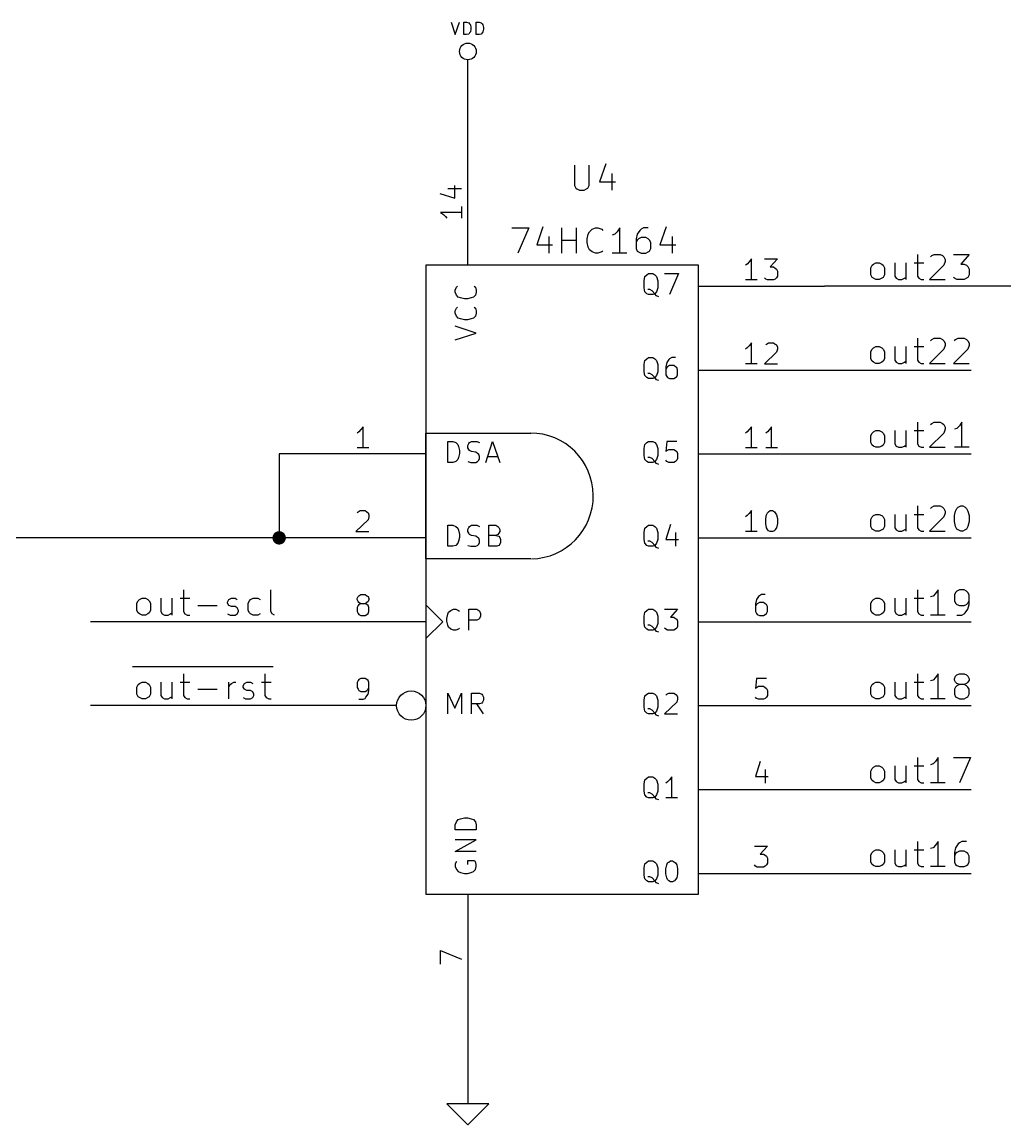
# Model space of a CAD drawing. Extents: x 4000 to 326700, y 4000 to 230000.
# Drawn here: x 212870 to 236305, y 144000 to 170300 of the extents above; entities that cross this region are included whole.
import ezdxf

# ---------------------------------------------------------------- set-up
doc = ezdxf.new("R2010")
doc.units = 0
for name, color, linetype in [('BLACK', 1, 'CONTINUOUS'), ('CYAN', 4, 'CONTINUOUS'), ('GREEN', 3, 'CONTINUOUS'), ('RED', 5, 'CONTINUOUS')]:
    doc.layers.add(name, color=color, linetype=linetype)

msp = doc.modelspace()

# ---------------------------------------------------------------- linework, layer by layer
at = {"layer": 'BLACK'}
for p, q in [((234220, 164760), (234220, 164240)), ((234530, 164700), (234560, 164730)), ((234560, 164730), (234620, 164760)), ((234620, 164760), (234760, 164760)), ((234760, 164760), (234820, 164730)), ((234820, 164730), (234850, 164700)), ((234850, 164700), (234880, 164640)), ((234880, 164640), (234880, 164590)), ((235080, 164760), (235450, 164760)), ((235450, 164760), (235250, 164530)), ((233110, 164440), (233140, 164500)), ((233110, 164270), (233110, 164440)), ((233140, 164500), (233170, 164530)), ((233170, 164530), (233230, 164560)), ((233230, 164560), (233310, 164560)), ((233310, 164560), (233370, 164530)), ((233370, 164530), (233400, 164500)), ((233400, 164500), (233430, 164440)), ((233430, 164440), (233430, 164270)), ((233680, 164560), (233680, 164240)), ((233940, 164560), (233940, 164160)), ((234140, 164560), (234370, 164560)), ((234850, 164500), (234510, 164160)), ((234880, 164590), (234850, 164500)), ((235250, 164530), (235330, 164530)), ((235330, 164530), (235390, 164500)), ((235390, 164500), (235420, 164470)), ((235420, 164470), (235450, 164410)), ((235450, 164410), (235450, 164270)), ((233140, 164210), (233110, 164270)), ((233170, 164190), (233140, 164210)), ((233230, 164160), (233170, 164190)), ((233310, 164160), (233230, 164160)), ((233370, 164190), (233310, 164160)), ((233400, 164210), (233370, 164190)), ((233430, 164270), (233400, 164210)), ((233680, 164240), (233710, 164190)), ((233710, 164190), (233770, 164160)), ((233770, 164160), (233850, 164160)), ((233850, 164160), (233910, 164190)), ((233910, 164190), (233940, 164210)), ((234220, 164240), (234250, 164190)), ((234250, 164190), (234310, 164160)), ((234310, 164160), (234370, 164160)), ((234510, 164160), (234880, 164160)), ((235100, 164190), (235080, 164210)), ((235160, 164160), (235100, 164190)), ((235330, 164160), (235160, 164160)), ((235390, 164190), (235330, 164160)), ((235420, 164210), (235390, 164190)), ((235450, 164270), (235420, 164210)), ((233170, 162530), (233230, 162560)), ((233230, 162560), (233310, 162560)), ((233310, 162560), (233370, 162530)), ((233680, 162560), (233680, 162240)), ((233940, 162560), (233940, 162160)), ((234140, 162560), (234370, 162560)), ((234220, 162760), (234220, 162240)), ((234530, 162700), (234560, 162730)), ((234560, 162730), (234620, 162760)), ((234620, 162760), (234760, 162760)), ((234760, 162760), (234820, 162730)), ((234820, 162730), (234850, 162700)), ((234850, 162700), (234880, 162640)), ((234880, 162590), (234850, 162500)), ((234880, 162640), (234880, 162590)), ((235100, 162700), (235130, 162730)), ((235130, 162730), (235190, 162760)), ((235190, 162760), (235330, 162760)), ((235330, 162760), (235390, 162730)), ((235390, 162730), (235420, 162700)), ((235420, 162700), (235450, 162640)), ((235450, 162590), (235420, 162500)), ((235450, 162640), (235450, 162590)), ((233110, 162440), (233140, 162500)), ((233110, 162270), (233110, 162440)), ((233140, 162500), (233170, 162530)), ((233370, 162530), (233400, 162500)), ((233400, 162500), (233430, 162440)), ((233430, 162440), (233430, 162270)), ((234850, 162500), (234510, 162160)), ((235420, 162500), (235080, 162160)), ((233140, 162210), (233110, 162270)), ((233170, 162190), (233140, 162210)), ((233230, 162160), (233170, 162190)), ((233310, 162160), (233230, 162160)), ((233370, 162190), (233310, 162160)), ((233400, 162210), (233370, 162190)), ((233430, 162270), (233400, 162210)), ((233680, 162240), (233710, 162190)), ((233710, 162190), (233770, 162160)), ((233770, 162160), (233850, 162160)), ((233850, 162160), (233910, 162190)), ((233910, 162190), (233940, 162210)), ((234220, 162240), (234250, 162190)), ((234250, 162190), (234310, 162160)), ((234310, 162160), (234370, 162160)), ((234510, 162160), (234880, 162160)), ((235080, 162160), (235450, 162160)), ((234220, 160760), (234220, 160240)), ((234530, 160700), (234560, 160730)), ((234560, 160730), (234620, 160760)), ((234620, 160760), (234760, 160760)), ((234760, 160760), (234820, 160730)), ((234820, 160730), (234850, 160700)), ((234850, 160700), (234880, 160640)), ((235280, 160760), (235220, 160670)), ((235280, 160160), (235280, 160760)), ((233110, 160440), (233140, 160500)), ((233110, 160270), (233110, 160440)), ((233140, 160500), (233170, 160530)), ((233170, 160530), (233230, 160560)), ((233230, 160560), (233310, 160560)), ((233310, 160560), (233370, 160530)), ((233370, 160530), (233400, 160500)), ((233400, 160500), (233430, 160440)), ((233430, 160440), (233430, 160270)), ((233680, 160560), (233680, 160240)), ((233940, 160560), (233940, 160160)), ((234140, 160560), (234370, 160560)), ((234850, 160500), (234510, 160160)), ((234880, 160590), (234850, 160500)), ((234880, 160640), (234880, 160590)), ((235160, 160610), (235100, 160590)), ((235220, 160670), (235160, 160610)), ((233140, 160210), (233110, 160270)), ((233170, 160190), (233140, 160210)), ((233230, 160160), (233170, 160190)), ((233370, 160190), (233310, 160160)), ((233400, 160210), (233370, 160190)), ((233430, 160270), (233400, 160210)), ((233680, 160240), (233710, 160190)), ((233710, 160190), (233770, 160160)), ((233850, 160160), (233910, 160190)), ((233910, 160190), (233940, 160210)), ((234220, 160240), (234250, 160190)), ((234250, 160190), (234310, 160160)), ((233310, 160160), (233230, 160160)), ((233770, 160160), (233850, 160160)), ((234310, 160160), (234370, 160160)), ((234510, 160160), (234880, 160160)), ((235450, 160160), (235100, 160160)), ((234220, 158760), (234220, 158240)), ((234530, 158700), (234560, 158730)), ((234560, 158730), (234620, 158760)), ((234620, 158760), (234760, 158760)), ((234760, 158760), (234820, 158730)), ((234820, 158730), (234850, 158700)), ((234850, 158700), (234880, 158640)), ((234880, 158590), (234850, 158500)), ((234880, 158640), (234880, 158590)), ((235100, 158530), (235130, 158640)), ((235130, 158640), (235160, 158700)), ((235160, 158700), (235190, 158730)), ((235190, 158730), (235250, 158760)), ((235250, 158760), (235300, 158760)), ((235300, 158760), (235360, 158730)), ((235360, 158730), (235390, 158700)), ((235390, 158700), (235420, 158640)), ((235420, 158640), (235450, 158530)), ((233110, 158440), (233140, 158500)), ((233110, 158270), (233110, 158440)), ((233140, 158500), (233170, 158530)), ((233170, 158530), (233230, 158560)), ((233230, 158560), (233310, 158560)), ((233310, 158560), (233370, 158530)), ((233370, 158530), (233400, 158500)), ((233400, 158500), (233430, 158440)), ((233430, 158440), (233430, 158270)), ((233680, 158560), (233680, 158240)), ((233940, 158560), (233940, 158160)), ((234140, 158560), (234370, 158560)), ((234850, 158500), (234510, 158160)), ((235100, 158390), (235100, 158530)), ((235130, 158270), (235100, 158390)), ((235450, 158390), (235420, 158270)), ((235450, 158530), (235450, 158390)), ((233140, 158210), (233110, 158270)), ((233170, 158190), (233140, 158210)), ((233230, 158160), (233170, 158190)), ((233310, 158160), (233230, 158160)), ((233370, 158190), (233310, 158160)), ((233400, 158210), (233370, 158190)), ((233430, 158270), (233400, 158210)), ((233680, 158240), (233710, 158190)), ((233710, 158190), (233770, 158160)), ((233770, 158160), (233850, 158160)), ((233850, 158160), (233910, 158190)), ((233910, 158190), (233940, 158210)), ((234220, 158240), (234250, 158190)), ((234250, 158190), (234310, 158160)), ((234310, 158160), (234370, 158160)), ((234510, 158160), (234880, 158160)), ((235160, 158210), (235130, 158270)), ((235190, 158190), (235160, 158210)), ((235250, 158160), (235190, 158190)), ((235300, 158160), (235250, 158160)), ((235360, 158190), (235300, 158160)), ((235390, 158210), (235360, 158190)), ((235420, 158270), (235390, 158210)), ((216720, 156760), (216720, 156240)), ((218800, 156240), (218800, 156760)), ((234220, 156760), (234220, 156240)), ((234710, 156760), (234650, 156670)), ((234710, 156160), (234710, 156760)), ((235220, 156760), (235160, 156730)), ((235330, 156760), (235220, 156760)), ((235390, 156730), (235330, 156760)), ((215610, 156440), (215640, 156500)), ((215640, 156500), (215670, 156530)), ((215670, 156530), (215730, 156560)), ((215730, 156560), (215810, 156560)), ((215810, 156560), (215870, 156530)), ((215870, 156530), (215900, 156500)), ((215900, 156500), (215930, 156440)), ((216180, 156560), (216180, 156240)), ((216440, 156560), (216440, 156160)), ((216640, 156560), (216870, 156560)), ((217770, 156470), (217800, 156530)), ((217800, 156530), (217860, 156560)), ((217860, 156560), (217950, 156560)), ((217950, 156560), (218000, 156530)), ((218260, 156440), (218290, 156500)), ((218290, 156500), (218320, 156530)), ((218320, 156530), (218380, 156560)), ((218380, 156560), (218490, 156560)), ((218490, 156560), (218550, 156530)), ((233110, 156440), (233140, 156500)), ((233140, 156500), (233170, 156530)), ((233170, 156530), (233230, 156560)), ((233230, 156560), (233310, 156560)), ((233310, 156560), (233370, 156530)), ((233370, 156530), (233400, 156500)), ((233400, 156500), (233430, 156440)), ((233680, 156560), (233680, 156240)), ((233940, 156560), (233940, 156160)), ((234140, 156560), (234370, 156560)), ((234590, 156610), (234530, 156590)), ((234650, 156670), (234590, 156610)), ((235130, 156700), (235100, 156640)), ((235100, 156640), (235100, 156500)), ((235100, 156500), (235130, 156440)), ((235160, 156730), (235130, 156700)), ((235420, 156700), (235390, 156730)), ((235450, 156640), (235420, 156700)), ((235420, 156440), (235450, 156500)), ((235450, 156410), (235450, 156640)), ((215610, 156270), (215610, 156440)), ((215640, 156210), (215610, 156270)), ((215930, 156270), (215900, 156210)), ((215930, 156440), (215930, 156270)), ((216180, 156240), (216210, 156190)), ((216720, 156240), (216750, 156190)), ((217060, 156390), (217520, 156390)), ((217770, 156440), (217770, 156470)), ((217800, 156390), (217770, 156440)), ((217860, 156360), (217800, 156390)), ((217950, 156360), (217860, 156360)), ((218000, 156330), (217950, 156360)), ((218030, 156270), (218000, 156330)), ((218000, 156190), (218030, 156240)), ((218030, 156240), (218030, 156270)), ((218260, 156270), (218260, 156440)), ((218290, 156210), (218260, 156270)), ((218830, 156190), (218800, 156240)), ((233110, 156270), (233110, 156440)), ((233140, 156210), (233110, 156270)), ((233430, 156270), (233400, 156210)), ((233430, 156440), (233430, 156270)), ((233680, 156240), (233710, 156190)), ((234220, 156240), (234250, 156190)), ((235130, 156440), (235160, 156410)), ((235160, 156410), (235220, 156390)), ((235220, 156390), (235330, 156390)), ((235330, 156390), (235390, 156410)), ((235360, 156210), (235420, 156300)), ((235390, 156410), (235420, 156440)), ((235420, 156300), (235450, 156410)), ((215670, 156190), (215640, 156210)), ((215730, 156160), (215670, 156190)), ((215810, 156160), (215730, 156160)), ((215870, 156190), (215810, 156160)), ((215900, 156210), (215870, 156190)), ((216210, 156190), (216270, 156160)), ((216270, 156160), (216350, 156160)), ((216350, 156160), (216410, 156190)), ((216410, 156190), (216440, 156210)), ((216750, 156190), (216810, 156160)), ((216810, 156160), (216870, 156160)), ((217770, 156190), (217830, 156160)), ((217830, 156160), (217950, 156160)), ((217950, 156160), (218000, 156190)), ((218320, 156190), (218290, 156210)), ((218380, 156160), (218320, 156190)), ((218490, 156160), (218380, 156160)), ((218550, 156190), (218490, 156160)), ((218890, 156160), (218830, 156190)), ((233170, 156190), (233140, 156210)), ((233230, 156160), (233170, 156190)), ((233310, 156160), (233230, 156160)), ((233370, 156190), (233310, 156160)), ((233400, 156210), (233370, 156190)), ((233710, 156190), (233770, 156160)), ((233770, 156160), (233850, 156160)), ((233850, 156160), (233910, 156190)), ((233910, 156190), (233940, 156210)), ((234250, 156190), (234310, 156160)), ((234310, 156160), (234370, 156160)), ((234880, 156160), (234530, 156160)), ((235160, 156160), (235280, 156160)), ((235280, 156160), (235330, 156190)), ((235330, 156190), (235360, 156210)), ((215500, 154930), (218860, 154930)), ((216720, 154760), (216720, 154240)), ((218660, 154760), (218660, 154240)), ((234220, 154760), (234220, 154240)), ((234650, 154670), (234590, 154610)), ((234710, 154760), (234650, 154670)), ((234710, 154160), (234710, 154760)), ((235100, 154640), (235130, 154700)), ((235130, 154700), (235160, 154730)), ((235160, 154730), (235220, 154760)), ((235220, 154760), (235330, 154760)), ((235330, 154760), (235390, 154730)), ((235390, 154730), (235420, 154700)), ((235420, 154700), (235450, 154640)), ((215610, 154440), (215640, 154500)), ((215610, 154270), (215610, 154440)), ((215640, 154500), (215670, 154530)), ((215670, 154530), (215730, 154560)), ((215730, 154560), (215810, 154560)), ((215810, 154560), (215870, 154530)), ((215870, 154530), (215900, 154500)), ((215900, 154500), (215930, 154440)), ((215930, 154440), (215930, 154270)), ((216180, 154560), (216180, 154240)), ((216440, 154560), (216440, 154160)), ((216640, 154560), (216870, 154560)), ((217060, 154390), (217520, 154390)), ((217800, 154160), (217800, 154560)), ((217800, 154440), (217830, 154500)), ((217830, 154500), (217860, 154530)), ((217860, 154530), (217920, 154560)), ((217920, 154560), (217970, 154560)), ((218140, 154470), (218170, 154530)), ((218140, 154440), (218140, 154470)), ((218170, 154390), (218140, 154440)), ((218170, 154530), (218230, 154560)), ((218230, 154360), (218170, 154390)), ((218230, 154560), (218320, 154560)), ((218320, 154560), (218370, 154530)), ((218580, 154560), (218810, 154560)), ((233110, 154440), (233140, 154500)), ((233110, 154270), (233110, 154440)), ((233140, 154500), (233170, 154530)), ((233170, 154530), (233230, 154560)), ((233230, 154560), (233310, 154560)), ((233310, 154560), (233370, 154530)), ((233370, 154530), (233400, 154500)), ((233400, 154500), (233430, 154440)), ((233430, 154440), (233430, 154270)), ((233680, 154560), (233680, 154240)), ((233940, 154560), (233940, 154160)), ((234140, 154560), (234370, 154560)), ((234590, 154610), (234530, 154590)), ((235100, 154610), (235100, 154640)), ((235130, 154560), (235100, 154610)), ((235130, 154440), (235100, 154390)), ((235100, 154390), (235100, 154270)), ((235160, 154530), (235130, 154560)), ((235160, 154470), (235130, 154440)), ((235220, 154500), (235160, 154530)), ((235220, 154500), (235160, 154470)), ((235330, 154500), (235220, 154500)), ((235390, 154530), (235330, 154500)), ((235390, 154470), (235330, 154500)), ((235420, 154560), (235390, 154530)), ((235420, 154440), (235390, 154470)), ((235450, 154610), (235420, 154560)), ((235450, 154390), (235420, 154440)), ((235450, 154640), (235450, 154610)), ((235450, 154270), (235450, 154390)), ((215640, 154210), (215610, 154270)), ((215670, 154190), (215640, 154210)), ((215730, 154160), (215670, 154190)), ((215810, 154160), (215730, 154160)), ((215870, 154190), (215810, 154160)), ((215900, 154210), (215870, 154190)), ((215930, 154270), (215900, 154210)), ((216180, 154240), (216210, 154190)), ((216210, 154190), (216270, 154160)), ((216270, 154160), (216350, 154160)), ((216350, 154160), (216410, 154190)), ((216410, 154190), (216440, 154210)), ((216720, 154240), (216750, 154190)), ((216750, 154190), (216810, 154160)), ((216810, 154160), (216870, 154160)), ((218140, 154190), (218200, 154160)), ((218200, 154160), (218320, 154160)), ((218320, 154360), (218230, 154360)), ((218370, 154330), (218320, 154360)), ((218320, 154160), (218370, 154190)), ((218400, 154270), (218370, 154330)), ((218370, 154190), (218400, 154240)), ((218400, 154240), (218400, 154270)), ((218660, 154240), (218690, 154190)), ((218690, 154190), (218750, 154160)), ((218750, 154160), (218810, 154160)), ((233140, 154210), (233110, 154270)), ((233170, 154190), (233140, 154210)), ((233230, 154160), (233170, 154190)), ((233310, 154160), (233230, 154160)), ((233370, 154190), (233310, 154160)), ((233400, 154210), (233370, 154190)), ((233430, 154270), (233400, 154210)), ((233680, 154240), (233710, 154190)), ((233710, 154190), (233770, 154160)), ((233770, 154160), (233850, 154160)), ((233850, 154160), (233910, 154190)), ((233910, 154190), (233940, 154210)), ((234220, 154240), (234250, 154190)), ((234250, 154190), (234310, 154160)), ((234310, 154160), (234370, 154160)), ((234880, 154160), (234530, 154160)), ((235100, 154270), (235130, 154210)), ((235130, 154210), (235160, 154190)), ((235160, 154190), (235220, 154160)), ((235220, 154160), (235330, 154160)), ((235330, 154160), (235390, 154190)), ((235390, 154190), (235420, 154210)), ((235420, 154210), (235450, 154270)), ((233170, 152530), (233230, 152560)), ((233230, 152560), (233310, 152560)), ((233310, 152560), (233370, 152530)), ((233680, 152560), (233680, 152240)), ((233940, 152560), (233940, 152160)), ((234140, 152560), (234370, 152560)), ((234220, 152760), (234220, 152240)), ((234590, 152610), (234530, 152590)), ((234650, 152670), (234590, 152610)), ((234710, 152760), (234650, 152670)), ((234710, 152160), (234710, 152760)), ((235080, 152760), (235480, 152760)), ((235480, 152760), (235220, 152160)), ((233110, 152440), (233140, 152500)), ((233110, 152270), (233110, 152440)), ((233140, 152500), (233170, 152530)), ((233370, 152530), (233400, 152500)), ((233400, 152500), (233430, 152440)), ((233430, 152440), (233430, 152270)), ((233140, 152210), (233110, 152270)), ((233170, 152190), (233140, 152210)), ((233230, 152160), (233170, 152190)), ((233310, 152160), (233230, 152160)), ((233370, 152190), (233310, 152160)), ((233400, 152210), (233370, 152190)), ((233430, 152270), (233400, 152210)), ((233680, 152240), (233710, 152190)), ((233710, 152190), (233770, 152160)), ((233770, 152160), (233850, 152160)), ((233850, 152160), (233910, 152190)), ((233910, 152190), (233940, 152210)), ((234220, 152240), (234250, 152190)), ((234250, 152190), (234310, 152160)), ((234310, 152160), (234370, 152160)), ((234880, 152160), (234530, 152160)), ((234220, 150760), (234220, 150240)), ((234710, 150760), (234650, 150670)), ((234710, 150160), (234710, 150760)), ((235190, 150700), (235130, 150610)), ((235220, 150730), (235190, 150700)), ((235280, 150760), (235220, 150730)), ((235390, 150760), (235280, 150760)), ((233110, 150440), (233140, 150500)), ((233110, 150270), (233110, 150440)), ((233140, 150500), (233170, 150530)), ((233170, 150530), (233230, 150560)), ((233230, 150560), (233310, 150560)), ((233310, 150560), (233370, 150530)), ((233370, 150530), (233400, 150500)), ((233400, 150500), (233430, 150440)), ((233430, 150440), (233430, 150270)), ((233680, 150560), (233680, 150240)), ((233940, 150560), (233940, 150160)), ((234140, 150560), (234370, 150560)), ((234590, 150610), (234530, 150590)), ((234650, 150670), (234590, 150610)), ((235130, 150610), (235100, 150500)), ((235100, 150500), (235100, 150270)), ((235130, 150470), (235100, 150410)), ((235160, 150500), (235130, 150470)), ((235220, 150530), (235160, 150500)), ((235330, 150530), (235220, 150530)), ((235390, 150500), (235330, 150530)), ((235420, 150470), (235390, 150500)), ((235450, 150410), (235420, 150470)), ((233140, 150210), (233110, 150270)), ((233170, 150190), (233140, 150210)), ((233230, 150160), (233170, 150190)), ((233370, 150190), (233310, 150160)), ((233400, 150210), (233370, 150190)), ((233430, 150270), (233400, 150210)), ((233680, 150240), (233710, 150190)), ((233710, 150190), (233770, 150160)), ((233850, 150160), (233910, 150190)), ((233910, 150190), (233940, 150210)), ((234220, 150240), (234250, 150190)), ((234250, 150190), (234310, 150160)), ((235100, 150270), (235130, 150210)), ((235130, 150210), (235160, 150190)), ((235160, 150190), (235220, 150160)), ((235330, 150160), (235390, 150190)), ((235390, 150190), (235420, 150210)), ((235420, 150210), (235450, 150270)), ((235450, 150270), (235450, 150410)), ((233310, 150160), (233230, 150160)), ((233770, 150160), (233850, 150160)), ((234310, 150160), (234370, 150160)), ((234880, 150160), (234530, 150160)), ((235220, 150160), (235330, 150160))]:
    msp.add_line(p, q, dxfattribs=at)
at = {"layer": 'CYAN'}
for p, q in [((223100, 170300), (223200, 170000)), ((223200, 170000), (223300, 170300)), ((223400, 170000), (223400, 170300)), ((223400, 170300), (223470, 170300)), ((223470, 170300), (223520, 170280)), ((223520, 170280), (223540, 170260)), ((223540, 170260), (223560, 170230)), ((223560, 170230), (223570, 170170)), ((223570, 170170), (223570, 170130)), ((223700, 170000), (223700, 170300)), ((223700, 170300), (223770, 170300)), ((223770, 170300), (223820, 170280)), ((223820, 170280), (223840, 170260)), ((223840, 170260), (223860, 170230)), ((223860, 170230), (223870, 170170)), ((223870, 170170), (223870, 170130)), ((223470, 170000), (223400, 170000)), ((223520, 170010), (223470, 170000)), ((223540, 170040), (223520, 170010)), ((223560, 170070), (223540, 170040)), ((223570, 170130), (223560, 170070)), ((223770, 170000), (223700, 170000)), ((223820, 170010), (223770, 170000)), ((223840, 170040), (223820, 170010)), ((223860, 170070), (223840, 170040)), ((223870, 170130), (223860, 170070)), ((226040, 166890), (226040, 166400)), ((226390, 166400), (226390, 166890)), ((226790, 166920), (226640, 166490)), ((226640, 166490), (227020, 166490)), ((226930, 166690), (226930, 166290)), ((226040, 166400), (226070, 166340)), ((226070, 166340), (226100, 166320)), ((226100, 166320), (226160, 166290)), ((226160, 166290), (226270, 166290)), ((226270, 166290), (226330, 166320)), ((226330, 166320), (226360, 166340)), ((226360, 166340), (226390, 166400)), ((224550, 165390), (224950, 165390)), ((224950, 165390), (224690, 164790)), ((225290, 165420), (225140, 164990)), ((225430, 165190), (225430, 164790)), ((225740, 164790), (225740, 165390)), ((226090, 164790), (226090, 165390)), ((226340, 165130), (226370, 165240)), ((226370, 165240), (226400, 165300)), ((226400, 165300), (226460, 165360)), ((226460, 165360), (226540, 165390)), ((226540, 165390), (226600, 165390)), ((226600, 165390), (226690, 165360)), ((226690, 165360), (226720, 165330)), ((227000, 165240), (226940, 165220)), ((227060, 165300), (227000, 165240)), ((227120, 165390), (227060, 165300)), ((227120, 164790), (227120, 165390)), ((227540, 165240), (227510, 165130)), ((227600, 165330), (227540, 165240)), ((227630, 165360), (227600, 165330)), ((227690, 165390), (227630, 165360)), ((227800, 165390), (227690, 165390)), ((228230, 165420), (228080, 164990)), ((228370, 165190), (228370, 164790)), ((225140, 164990), (225520, 164990)), ((225740, 165100), (226090, 165100)), ((226340, 165040), (226340, 165130)), ((226370, 164930), (226340, 165040)), ((226400, 164870), (226370, 164930)), ((227510, 165130), (227510, 164900)), ((227540, 165100), (227510, 165040)), ((227570, 165130), (227540, 165100)), ((227630, 165160), (227570, 165130)), ((227740, 165160), (227630, 165160)), ((227800, 165130), (227740, 165160)), ((227830, 165100), (227800, 165130)), ((227860, 165040), (227830, 165100)), ((227860, 164900), (227860, 165040)), ((228080, 164990), (228460, 164990)), ((226460, 164820), (226400, 164870)), ((226540, 164790), (226460, 164820)), ((226600, 164790), (226540, 164790)), ((226690, 164820), (226600, 164790)), ((226720, 164840), (226690, 164820)), ((227290, 164790), (226940, 164790)), ((227510, 164900), (227540, 164840)), ((227540, 164840), (227570, 164820)), ((227570, 164820), (227630, 164790)), ((227630, 164790), (227740, 164790)), ((227740, 164790), (227800, 164820)), ((227800, 164820), (227830, 164840)), ((227830, 164840), (227860, 164900)), ((227700, 164130), (227720, 164230)), ((227700, 163960), (227700, 164130)), ((227720, 164230), (227770, 164270)), ((227770, 164270), (227810, 164300)), ((227810, 164300), (227910, 164300)), ((227910, 164300), (227960, 164270)), ((227960, 164270), (228000, 164230)), ((228000, 164230), (228030, 164130)), ((228030, 164130), (228030, 163960)), ((228190, 164300), (228520, 164300)), ((228520, 164300), (228310, 163800)), ((223200, 163910), (223230, 163980)), ((223200, 163860), (223200, 163910)), ((223230, 163790), (223200, 163860)), ((223230, 163980), (223250, 164000)), ((223650, 164000), (223680, 163980)), ((223680, 163980), (223700, 163910)), ((223700, 163860), (223680, 163790)), ((223700, 163910), (223700, 163860)), ((227720, 163870), (227700, 163960)), ((227770, 163820), (227720, 163870)), ((227840, 163920), (227790, 163920)), ((227890, 163890), (227840, 163920)), ((227960, 163820), (227890, 163890)), ((228000, 163870), (227960, 163820)), ((228030, 163960), (228000, 163870)), ((223270, 163740), (223230, 163790)), ((223320, 163720), (223270, 163740)), ((223420, 163700), (223320, 163720)), ((223490, 163700), (223420, 163700)), ((223580, 163720), (223490, 163700)), ((223630, 163740), (223580, 163720)), ((223680, 163790), (223630, 163740)), ((227810, 163800), (227770, 163820)), ((227910, 163800), (227810, 163800)), ((227960, 163820), (227910, 163800)), ((228000, 163770), (227960, 163820)), ((228050, 163750), (228000, 163770)), ((223200, 163410), (223230, 163480)), ((223200, 163360), (223200, 163410)), ((223230, 163290), (223200, 163360)), ((223230, 163480), (223250, 163500)), ((223650, 163500), (223680, 163480)), ((223680, 163480), (223700, 163410)), ((223700, 163360), (223680, 163290)), ((223700, 163410), (223700, 163360)), ((223270, 163240), (223230, 163290)), ((223320, 163220), (223270, 163240)), ((223420, 163200), (223320, 163220)), ((223490, 163200), (223420, 163200)), ((223580, 163220), (223490, 163200)), ((223630, 163240), (223580, 163220)), ((223680, 163290), (223630, 163240)), ((223700, 162880), (223200, 163050)), ((223200, 162720), (223700, 162880)), ((227770, 162270), (227810, 162300)), ((227810, 162300), (227910, 162300)), ((227910, 162300), (227960, 162270)), ((228360, 162300), (228310, 162270)), ((228450, 162300), (228360, 162300)), ((227700, 162130), (227720, 162230)), ((227700, 161960), (227700, 162130)), ((227720, 162230), (227770, 162270)), ((227960, 162270), (228000, 162230)), ((228000, 162230), (228030, 162130)), ((228030, 162130), (228030, 161960)), ((228240, 162180), (228220, 162080)), ((228220, 162080), (228220, 161890)), ((228240, 162060), (228220, 162010)), ((228290, 162250), (228240, 162180)), ((228260, 162080), (228240, 162060)), ((228310, 162110), (228260, 162080)), ((228310, 162270), (228290, 162250)), ((228410, 162110), (228310, 162110)), ((228450, 162080), (228410, 162110)), ((228480, 162060), (228450, 162080)), ((228500, 162010), (228480, 162060)), ((228500, 161890), (228500, 162010)), ((227720, 161870), (227700, 161960)), ((227770, 161820), (227720, 161870)), ((227810, 161800), (227770, 161820)), ((227840, 161920), (227790, 161920)), ((227910, 161800), (227810, 161800)), ((227890, 161890), (227840, 161920)), ((227960, 161820), (227890, 161890)), ((227960, 161820), (227910, 161800)), ((228000, 161870), (227960, 161820)), ((228000, 161770), (227960, 161820)), ((228030, 161960), (228000, 161870)), ((228050, 161750), (228000, 161770)), ((228220, 161890), (228240, 161850)), ((228240, 161850), (228260, 161820)), ((228260, 161820), (228310, 161800)), ((228310, 161800), (228410, 161800)), ((228410, 161800), (228450, 161820)), ((228450, 161820), (228480, 161850)), ((228480, 161850), (228500, 161890)), ((223020, 159800), (223020, 160300)), ((223020, 160300), (223140, 160300)), ((223140, 160300), (223210, 160270)), ((223210, 160270), (223260, 160230)), ((223260, 160230), (223280, 160180)), ((223280, 160180), (223300, 160080)), ((223500, 160200), (223520, 160250)), ((223500, 160150), (223500, 160200)), ((223520, 160250), (223540, 160270)), ((223540, 160270), (223590, 160300)), ((223590, 160300), (223710, 160300)), ((223710, 160300), (223780, 160270)), ((223930, 159800), (224090, 160300)), ((224090, 160300), (224260, 159800)), ((227700, 160130), (227720, 160230)), ((227720, 160230), (227770, 160270)), ((227770, 160270), (227810, 160300)), ((227810, 160300), (227910, 160300)), ((227910, 160300), (227960, 160270)), ((227960, 160270), (228000, 160230)), ((228000, 160230), (228030, 160130)), ((228240, 160300), (228220, 160060)), ((228480, 160300), (228240, 160300)), ((223280, 159920), (223260, 159870)), ((223300, 160010), (223280, 159920)), ((223300, 160080), (223300, 160010)), ((223520, 160110), (223500, 160150)), ((223540, 160080), (223520, 160110)), ((223590, 160060), (223540, 160080)), ((223690, 160040), (223590, 160060)), ((223730, 160010), (223690, 160040)), ((223760, 159990), (223730, 160010)), ((223780, 159940), (223760, 159990)), ((223780, 159890), (223780, 159940)), ((223980, 159940), (224210, 159940)), ((227700, 159960), (227700, 160130)), ((227720, 159870), (227700, 159960)), ((227840, 159920), (227790, 159920)), ((227890, 159890), (227840, 159920)), ((228030, 159960), (228000, 159870)), ((228030, 160130), (228030, 159960)), ((228220, 160060), (228240, 160080)), ((228240, 160080), (228290, 160110)), ((228290, 160110), (228410, 160110)), ((228410, 160110), (228450, 160080)), ((228450, 160080), (228480, 160060)), ((228480, 160060), (228500, 160010)), ((228500, 160010), (228500, 159890)), ((223140, 159800), (223020, 159800)), ((223210, 159820), (223140, 159800)), ((223260, 159870), (223210, 159820)), ((223500, 159820), (223570, 159800)), ((223570, 159800), (223690, 159800)), ((223690, 159800), (223730, 159820)), ((223730, 159820), (223760, 159850)), ((223760, 159850), (223780, 159890)), ((227770, 159820), (227720, 159870)), ((227810, 159800), (227770, 159820)), ((227910, 159800), (227810, 159800)), ((227960, 159820), (227890, 159890)), ((227960, 159820), (227910, 159800)), ((228000, 159870), (227960, 159820)), ((228000, 159770), (227960, 159820)), ((228050, 159750), (228000, 159770)), ((228240, 159820), (228220, 159850)), ((228290, 159800), (228240, 159820)), ((228410, 159800), (228290, 159800)), ((228450, 159820), (228410, 159800)), ((228480, 159850), (228450, 159820)), ((228500, 159890), (228480, 159850)), ((223020, 157800), (223020, 158300)), ((223020, 158300), (223140, 158300)), ((223140, 158300), (223210, 158270)), ((223210, 158270), (223260, 158230)), ((223260, 158230), (223280, 158180)), ((223280, 158180), (223300, 158080)), ((223300, 158080), (223300, 158010)), ((223500, 158200), (223520, 158250)), ((223500, 158150), (223500, 158200)), ((223520, 158110), (223500, 158150)), ((223520, 158250), (223540, 158270)), ((223540, 158080), (223520, 158110)), ((223540, 158270), (223590, 158300)), ((223590, 158060), (223540, 158080)), ((223590, 158300), (223710, 158300)), ((223710, 158300), (223780, 158270)), ((224000, 157800), (224000, 158300)), ((224000, 158300), (224170, 158300)), ((224170, 158300), (224210, 158270)), ((224210, 158080), (224170, 158060)), ((224210, 158270), (224240, 158250)), ((224240, 158110), (224210, 158080)), ((224240, 158250), (224260, 158200)), ((224260, 158150), (224240, 158110)), ((224260, 158200), (224260, 158150)), ((227700, 158130), (227720, 158230)), ((227700, 157960), (227700, 158130)), ((227720, 158230), (227770, 158270)), ((227770, 158270), (227810, 158300)), ((227810, 158300), (227910, 158300)), ((227910, 158300), (227960, 158270)), ((227960, 158270), (228000, 158230)), ((228000, 158230), (228030, 158130)), ((228030, 158130), (228030, 157960)), ((228330, 158320), (228220, 157960)), ((228450, 158130), (228450, 157800)), ((223140, 157800), (223020, 157800)), ((223210, 157820), (223140, 157800)), ((223260, 157870), (223210, 157820)), ((223280, 157920), (223260, 157870)), ((223300, 158010), (223280, 157920)), ((223500, 157820), (223570, 157800)), ((223570, 157800), (223690, 157800)), ((223690, 158040), (223590, 158060)), ((223730, 158010), (223690, 158040)), ((223690, 157800), (223730, 157820)), ((223760, 157990), (223730, 158010)), ((223730, 157820), (223760, 157850)), ((223780, 157940), (223760, 157990)), ((223760, 157850), (223780, 157890)), ((223780, 157890), (223780, 157940)), ((224170, 158060), (224000, 158060)), ((224190, 157800), (224000, 157800)), ((224170, 158060), (224240, 158040)), ((224240, 157820), (224190, 157800)), ((224240, 158040), (224260, 158010)), ((224260, 157850), (224240, 157820)), ((224260, 158010), (224280, 157960)), ((224280, 157890), (224260, 157850)), ((224280, 157960), (224280, 157890)), ((227720, 157870), (227700, 157960)), ((227770, 157820), (227720, 157870)), ((227810, 157800), (227770, 157820)), ((227840, 157920), (227790, 157920)), ((227910, 157800), (227810, 157800)), ((227890, 157890), (227840, 157920)), ((227960, 157820), (227890, 157890)), ((227960, 157820), (227910, 157800)), ((228000, 157870), (227960, 157820)), ((228000, 157770), (227960, 157820)), ((228030, 157960), (228000, 157870)), ((228220, 157960), (228520, 157960)), ((228050, 157750), (228000, 157770)), ((223020, 156180), (223040, 156230)), ((223040, 156230), (223090, 156270)), ((223090, 156270), (223160, 156300)), ((223160, 156300), (223210, 156300)), ((223210, 156300), (223280, 156270)), ((223280, 156270), (223300, 156250)), ((223520, 155800), (223520, 156300)), ((223520, 156300), (223710, 156300)), ((223710, 156300), (223760, 156270)), ((223760, 156270), (223780, 156250)), ((223780, 156250), (223800, 156200)), ((227700, 156130), (227720, 156230)), ((227720, 156230), (227770, 156270)), ((227770, 156270), (227810, 156300)), ((227810, 156300), (227910, 156300)), ((227910, 156300), (227960, 156270)), ((227960, 156270), (228000, 156230)), ((228000, 156230), (228030, 156130)), ((228190, 156300), (228500, 156300)), ((228500, 156300), (228330, 156110)), ((223000, 156080), (223020, 156180)), ((223000, 156010), (223000, 156080)), ((223020, 155920), (223000, 156010)), ((223710, 156040), (223520, 156040)), ((223760, 156060), (223710, 156040)), ((223780, 156080), (223760, 156060)), ((223800, 156130), (223780, 156080)), ((223800, 156200), (223800, 156130)), ((227700, 155960), (227700, 156130)), ((227720, 155870), (227700, 155960)), ((228030, 155960), (228000, 155870)), ((228030, 156130), (228030, 155960)), ((228330, 156110), (228410, 156110)), ((228410, 156110), (228450, 156080)), ((228450, 156080), (228480, 156060)), ((228480, 156060), (228500, 156010)), ((228500, 156010), (228500, 155890)), ((223040, 155870), (223020, 155920)), ((223090, 155820), (223040, 155870)), ((223160, 155800), (223090, 155820)), ((223210, 155800), (223160, 155800)), ((223280, 155820), (223210, 155800)), ((223300, 155850), (223280, 155820)), ((227770, 155820), (227720, 155870)), ((227810, 155800), (227770, 155820)), ((227840, 155920), (227790, 155920)), ((227910, 155800), (227810, 155800)), ((227890, 155890), (227840, 155920)), ((227960, 155820), (227890, 155890)), ((227960, 155820), (227910, 155800)), ((228000, 155870), (227960, 155820)), ((228000, 155770), (227960, 155820)), ((228050, 155750), (228000, 155770)), ((228220, 155820), (228190, 155850)), ((228260, 155800), (228220, 155820)), ((228410, 155800), (228260, 155800)), ((228450, 155820), (228410, 155800)), ((228480, 155850), (228450, 155820)), ((228500, 155890), (228480, 155850)), ((223020, 153800), (223020, 154300)), ((223020, 154300), (223190, 153940)), ((223190, 153940), (223350, 154300)), ((223350, 154300), (223350, 153800)), ((223590, 153800), (223590, 154300)), ((223590, 154300), (223780, 154300)), ((223780, 154300), (223830, 154270)), ((223830, 154270), (223850, 154250)), ((223850, 154250), (223870, 154200)), ((223870, 154130), (223850, 154080)), ((223870, 154200), (223870, 154130)), ((227700, 154130), (227720, 154230)), ((227700, 153960), (227700, 154130)), ((227720, 154230), (227770, 154270)), ((227770, 154270), (227810, 154300)), ((227810, 154300), (227910, 154300)), ((227910, 154300), (227960, 154270)), ((227960, 154270), (228000, 154230)), ((228000, 154230), (228030, 154130)), ((228030, 154130), (228030, 153960)), ((228220, 154250), (228240, 154270)), ((228240, 154270), (228290, 154300)), ((228290, 154300), (228410, 154300)), ((228410, 154300), (228450, 154270)), ((228450, 154270), (228480, 154250)), ((228480, 154250), (228500, 154200)), ((228500, 154150), (228480, 154080)), ((228500, 154200), (228500, 154150)), ((223780, 154040), (223590, 154040)), ((223870, 153800), (223710, 154040)), ((223830, 154060), (223780, 154040)), ((223850, 154080), (223830, 154060)), ((227720, 153870), (227700, 153960)), ((227770, 153820), (227720, 153870)), ((227840, 153920), (227790, 153920)), ((227890, 153890), (227840, 153920)), ((227960, 153820), (227890, 153890)), ((228000, 153870), (227960, 153820)), ((228030, 153960), (228000, 153870)), ((228480, 154080), (228190, 153800)), ((227810, 153800), (227770, 153820)), ((227910, 153800), (227810, 153800)), ((227960, 153820), (227910, 153800)), ((228000, 153770), (227960, 153820)), ((228050, 153750), (228000, 153770)), ((228190, 153800), (228500, 153800)), ((227770, 152270), (227810, 152300)), ((227810, 152300), (227910, 152300)), ((227910, 152300), (227960, 152270)), ((228360, 152300), (228310, 152230)), ((228360, 151800), (228360, 152300)), ((227700, 152130), (227720, 152230)), ((227700, 151960), (227700, 152130)), ((227720, 152230), (227770, 152270)), ((227960, 152270), (228000, 152230)), ((228000, 152230), (228030, 152130)), ((228030, 152130), (228030, 151960)), ((228260, 152180), (228220, 152150)), ((228310, 152230), (228260, 152180)), ((227720, 151870), (227700, 151960)), ((227770, 151820), (227720, 151870)), ((227810, 151800), (227770, 151820)), ((227840, 151920), (227790, 151920)), ((227910, 151800), (227810, 151800)), ((227890, 151890), (227840, 151920)), ((227960, 151820), (227890, 151890)), ((227960, 151820), (227910, 151800)), ((228000, 151870), (227960, 151820)), ((228000, 151770), (227960, 151820)), ((228030, 151960), (228000, 151870)), ((228050, 151750), (228000, 151770)), ((228500, 151800), (228220, 151800)), ((223200, 151160), (223230, 151230)), ((223230, 151230), (223270, 151280)), ((223270, 151280), (223320, 151300)), ((223320, 151300), (223420, 151320)), ((223420, 151320), (223490, 151320)), ((223490, 151320), (223580, 151300)), ((223580, 151300), (223630, 151280)), ((223630, 151280), (223680, 151230)), ((223680, 151230), (223700, 151160)), ((223200, 151040), (223200, 151160)), ((223700, 151040), (223200, 151040)), ((223700, 151160), (223700, 151040)), ((223200, 150520), (223700, 150800)), ((223700, 150800), (223200, 150800)), ((223700, 150520), (223200, 150520)), ((223230, 150280), (223200, 150230)), ((223200, 150230), (223200, 150160)), ((223650, 150300), (223490, 150300)), ((223490, 150300), (223490, 150210)), ((223680, 150280), (223650, 150300)), ((223700, 150210), (223680, 150280)), ((223700, 150160), (223700, 150210)), ((227700, 150130), (227720, 150230)), ((227720, 150230), (227770, 150270)), ((227770, 150270), (227810, 150300)), ((227810, 150300), (227910, 150300)), ((227910, 150300), (227960, 150270)), ((227960, 150270), (228000, 150230)), ((228000, 150230), (228030, 150130)), ((228220, 150110), (228240, 150200)), ((228240, 150200), (228260, 150250)), ((228260, 150250), (228290, 150270)), ((228290, 150270), (228330, 150300)), ((228330, 150300), (228380, 150300)), ((228380, 150300), (228430, 150270)), ((228430, 150270), (228450, 150250)), ((228450, 150250), (228480, 150200)), ((228480, 150200), (228500, 150110)), ((223200, 150160), (223230, 150090)), ((223230, 150090), (223270, 150040)), ((223270, 150040), (223320, 150020)), ((223320, 150020), (223420, 150000)), ((223420, 150000), (223490, 150000)), ((223490, 150000), (223580, 150020)), ((223580, 150020), (223630, 150040)), ((223630, 150040), (223680, 150090)), ((223680, 150090), (223700, 150160)), ((227700, 149960), (227700, 150130)), ((227720, 149870), (227700, 149960)), ((227840, 149920), (227790, 149920)), ((227890, 149890), (227840, 149920)), ((228030, 149960), (228000, 149870)), ((228030, 150130), (228030, 149960)), ((228220, 149990), (228220, 150110)), ((228240, 149890), (228220, 149990)), ((228500, 149990), (228480, 149890)), ((228500, 150110), (228500, 149990)), ((227770, 149820), (227720, 149870)), ((227810, 149800), (227770, 149820)), ((227910, 149800), (227810, 149800)), ((227960, 149820), (227890, 149890)), ((227960, 149820), (227910, 149800)), ((228000, 149870), (227960, 149820)), ((228000, 149770), (227960, 149820)), ((228050, 149750), (228000, 149770)), ((228260, 149850), (228240, 149890)), ((228290, 149820), (228260, 149850)), ((228330, 149800), (228290, 149820)), ((228380, 149800), (228330, 149800)), ((228430, 149820), (228380, 149800)), ((228450, 149850), (228430, 149820)), ((228480, 149890), (228450, 149850))]:
    msp.add_line(p, q, dxfattribs=at)
at = {"layer": 'GREEN'}
for p, q in [((223500, 167500), (223500, 169000)), ((243500, 164000), (232000, 164000)), ((232000, 162000), (235500, 162000)), ((219500, 160000), (219000, 160000)), ((219000, 160000), (219000, 158000)), ((232000, 160000), (235500, 160000)), ((219500, 158000), (208000, 158000)), ((232000, 158000), (235500, 158000)), ((219500, 156000), (214500, 156000)), ((232000, 156000), (235500, 156000)), ((219500, 154000), (214500, 154000)), ((232000, 154000), (235500, 154000)), ((232000, 152000), (235500, 152000)), ((232000, 150000), (235500, 150000)), ((223500, 146500), (223500, 144500))]:
    msp.add_line(p, q, dxfattribs=at)
at = {"layer": 'GREEN', "const_width": 160}
msp.add_lwpolyline([(218920, 158000, 1), (219080, 158000, 1)], format="xyb", close=True, dxfattribs=at)
at = {"layer": 'RED'}
for p, q in [((223500, 169000), (223500, 169400)), ((223500, 164500), (223500, 167500)), ((223020, 166330), (223350, 166330)), ((223190, 166100), (223190, 166400)), ((222830, 166210), (223190, 166100)), ((223350, 165760), (222850, 165760)), ((222850, 165760), (222920, 165710)), ((222920, 165710), (222970, 165660)), ((223350, 165900), (223350, 165620)), ((222970, 165660), (223000, 165620)), ((230260, 164650), (230210, 164580)), ((230260, 164150), (230260, 164650)), ((230570, 164650), (230880, 164650)), ((230880, 164650), (230710, 164460)), ((229000, 164500), (222500, 164500)), ((222500, 164500), (222500, 149500)), ((229000, 149500), (229000, 164500)), ((230160, 164530), (230120, 164500)), ((230210, 164580), (230160, 164530)), ((230710, 164460), (230790, 164460)), ((230790, 164460), (230830, 164430)), ((230830, 164430), (230860, 164410)), ((230860, 164410), (230880, 164360)), ((230400, 164150), (230120, 164150)), ((230600, 164170), (230570, 164200)), ((230640, 164150), (230600, 164170)), ((230790, 164150), (230640, 164150)), ((230830, 164170), (230790, 164150)), ((230860, 164200), (230830, 164170)), ((230880, 164240), (230860, 164200)), ((230880, 164360), (230880, 164240)), ((229000, 164000), (232000, 164000)), ((230210, 162580), (230160, 162530)), ((230260, 162650), (230210, 162580)), ((230260, 162150), (230260, 162650)), ((230600, 162600), (230620, 162620)), ((230620, 162620), (230670, 162650)), ((230670, 162650), (230790, 162650)), ((230790, 162650), (230830, 162620)), ((230830, 162620), (230860, 162600)), ((230860, 162600), (230880, 162550)), ((230880, 162550), (230880, 162500)), ((230160, 162530), (230120, 162500)), ((230860, 162430), (230570, 162150)), ((230880, 162500), (230860, 162430)), ((230400, 162150), (230120, 162150)), ((230570, 162150), (230880, 162150)), ((229000, 162000), (232000, 162000)), ((220900, 160530), (220860, 160500)), ((220950, 160580), (220900, 160530)), ((221000, 160650), (220950, 160580)), ((221000, 160150), (221000, 160650)), ((222500, 157500), (222500, 160500)), ((222500, 160500), (225000, 160500)), ((230160, 160530), (230120, 160500)), ((230210, 160580), (230160, 160530)), ((230260, 160650), (230210, 160580)), ((230260, 160150), (230260, 160650)), ((230640, 160530), (230600, 160500)), ((230690, 160580), (230640, 160530)), ((230740, 160650), (230690, 160580)), ((230740, 160150), (230740, 160650)), ((222500, 160000), (219500, 160000)), ((221140, 160150), (220860, 160150)), ((229000, 160000), (232000, 160000)), ((230400, 160150), (230120, 160150)), ((230880, 160150), (230600, 160150)), ((220860, 158600), (220880, 158620)), ((220880, 158620), (220930, 158650)), ((220930, 158650), (221050, 158650)), ((221050, 158650), (221090, 158620)), ((221090, 158620), (221120, 158600)), ((221120, 158600), (221140, 158550)), ((230260, 158650), (230210, 158580)), ((230260, 158150), (230260, 158650)), ((230620, 158550), (230640, 158600)), ((230640, 158600), (230670, 158620)), ((230670, 158620), (230710, 158650)), ((230710, 158650), (230760, 158650)), ((230760, 158650), (230810, 158620)), ((230810, 158620), (230830, 158600)), ((230830, 158600), (230860, 158550)), ((221120, 158430), (220830, 158150)), ((221140, 158500), (221120, 158430)), ((221140, 158550), (221140, 158500)), ((230160, 158530), (230120, 158500)), ((230210, 158580), (230160, 158530)), ((230600, 158460), (230620, 158550)), ((230600, 158340), (230600, 158460)), ((230620, 158240), (230600, 158340)), ((230860, 158550), (230880, 158460)), ((230880, 158340), (230860, 158240)), ((230880, 158460), (230880, 158340)), ((220830, 158150), (221140, 158150)), ((230400, 158150), (230120, 158150)), ((230640, 158200), (230620, 158240)), ((230670, 158170), (230640, 158200)), ((230710, 158150), (230670, 158170)), ((230760, 158150), (230710, 158150)), ((230810, 158170), (230760, 158150)), ((230830, 158200), (230810, 158170)), ((230860, 158240), (230830, 158200)), ((222500, 158000), (219500, 158000)), ((229000, 158000), (232000, 158000)), ((225000, 157500), (222500, 157500)), ((220860, 156550), (220880, 156600)), ((220860, 156530), (220860, 156550)), ((220880, 156480), (220860, 156530)), ((220880, 156600), (220900, 156620)), ((220900, 156620), (220950, 156650)), ((220950, 156650), (221050, 156650)), ((221050, 156650), (221090, 156620)), ((221090, 156620), (221120, 156600)), ((221120, 156600), (221140, 156550)), ((221140, 156530), (221120, 156480)), ((221140, 156550), (221140, 156530)), ((230380, 156530), (230360, 156430)), ((230430, 156600), (230380, 156530)), ((230450, 156620), (230430, 156600)), ((230500, 156650), (230450, 156620)), ((230590, 156650), (230500, 156650)), ((220880, 156390), (220860, 156340)), ((220860, 156340), (220860, 156240)), ((220860, 156240), (220880, 156200)), ((220900, 156460), (220880, 156480)), ((220900, 156410), (220880, 156390)), ((220950, 156430), (220900, 156460)), ((220950, 156430), (220900, 156410)), ((221050, 156430), (220950, 156430)), ((221090, 156460), (221050, 156430)), ((221090, 156410), (221050, 156430)), ((221120, 156480), (221090, 156460)), ((221120, 156390), (221090, 156410)), ((221140, 156340), (221120, 156390)), ((221120, 156200), (221140, 156240)), ((221140, 156240), (221140, 156340)), ((222900, 156000), (222500, 156400)), ((230360, 156430), (230360, 156240)), ((230380, 156410), (230360, 156360)), ((230360, 156240), (230380, 156200)), ((230400, 156430), (230380, 156410)), ((230450, 156460), (230400, 156430)), ((230550, 156460), (230450, 156460)), ((230590, 156430), (230550, 156460)), ((230620, 156410), (230590, 156430)), ((230640, 156360), (230620, 156410)), ((230620, 156200), (230640, 156240)), ((230640, 156240), (230640, 156360)), ((222500, 156000), (219500, 156000)), ((220880, 156200), (220900, 156170)), ((220900, 156170), (220950, 156150)), ((220950, 156150), (221050, 156150)), ((221050, 156150), (221090, 156170)), ((221090, 156170), (221120, 156200)), ((222500, 155600), (222900, 156000)), ((229000, 156000), (232000, 156000)), ((230380, 156200), (230400, 156170)), ((230400, 156170), (230450, 156150)), ((230450, 156150), (230550, 156150)), ((230550, 156150), (230590, 156170)), ((230590, 156170), (230620, 156200)), ((220950, 154650), (220900, 154620)), ((221050, 154650), (220950, 154650)), ((221090, 154620), (221050, 154650)), ((230380, 154650), (230360, 154410)), ((230620, 154650), (230380, 154650)), ((220880, 154600), (220860, 154550)), ((220860, 154550), (220860, 154430)), ((220860, 154430), (220880, 154390)), ((220900, 154620), (220880, 154600)), ((220880, 154390), (220900, 154360)), ((221120, 154600), (221090, 154620)), ((221090, 154360), (221120, 154390)), ((221140, 154550), (221120, 154600)), ((221120, 154390), (221140, 154430)), ((221140, 154360), (221140, 154550)), ((230360, 154410), (230380, 154430)), ((230380, 154430), (230430, 154460)), ((230430, 154460), (230550, 154460)), ((230550, 154460), (230590, 154430)), ((230590, 154430), (230620, 154410)), ((230620, 154410), (230640, 154360)), ((220900, 154360), (220950, 154340)), ((220900, 154150), (221000, 154150)), ((220950, 154340), (221050, 154340)), ((221000, 154150), (221050, 154170)), ((221050, 154340), (221090, 154360)), ((221050, 154170), (221070, 154200)), ((221070, 154200), (221120, 154270)), ((221120, 154270), (221140, 154360)), ((230380, 154170), (230360, 154200)), ((230430, 154150), (230380, 154170)), ((230550, 154150), (230430, 154150)), ((230590, 154170), (230550, 154150)), ((230620, 154200), (230590, 154170)), ((230640, 154240), (230620, 154200)), ((230640, 154360), (230640, 154240)), ((221800, 154000), (219500, 154000)), ((229000, 154000), (232000, 154000)), ((230470, 152670), (230360, 152310)), ((230360, 152310), (230660, 152310)), ((230590, 152480), (230590, 152150)), ((229000, 152000), (232000, 152000)), ((230330, 150650), (230640, 150650)), ((230640, 150650), (230470, 150460)), ((230470, 150460), (230550, 150460)), ((230550, 150460), (230590, 150430)), ((230360, 150170), (230330, 150200)), ((230590, 150430), (230620, 150410)), ((230620, 150200), (230590, 150170)), ((230620, 150410), (230640, 150360)), ((230640, 150240), (230620, 150200)), ((230640, 150360), (230640, 150240)), ((229000, 150000), (232000, 150000)), ((230400, 150150), (230360, 150170)), ((230550, 150150), (230400, 150150)), ((230590, 150170), (230550, 150150)), ((222500, 149500), (229000, 149500)), ((223500, 149500), (223500, 146500)), ((222850, 147830), (222850, 148160)), ((222850, 148160), (223350, 147950)), ((223000, 144500), (223500, 144000)), ((224000, 144500), (223000, 144500)), ((223500, 144000), (224000, 144500))]:
    msp.add_line(p, q, dxfattribs=at)
for centre, radius in [((223500, 169600), 200), ((222150, 154000), 350)]:
    msp.add_circle(centre, radius, dxfattribs=at)
msp.add_arc((224990, 159000), 1500, -449, -270, dxfattribs=at)

doc.saveas('drawing.dxf')
